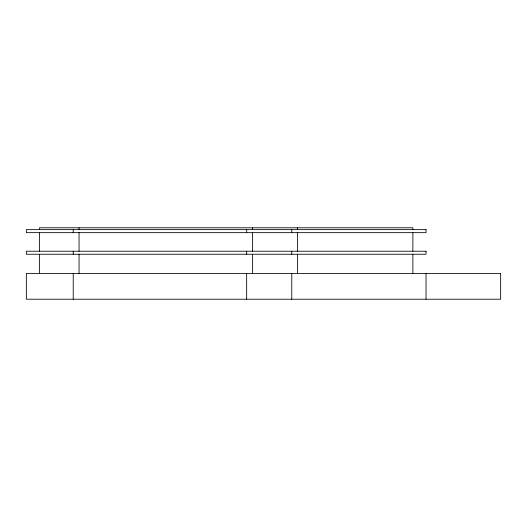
<?xml version="1.0" encoding="UTF-8"?>
<svg xmlns="http://www.w3.org/2000/svg" width="527" height="527" viewBox="0 0 527 527"><rect width="100%" height="100%" fill="white"/><g stroke="black" fill="none" stroke-linecap="round" stroke-linejoin="round"><path stroke-width="0.79" d="M426.033 273.394L426.033 299.211M412.878 229.634L412.878 227.789L39.505 227.789L39.505 229.634M412.878 232.651L412.878 251.221M412.878 254.245L412.878 273.394M297.584 227.789L297.584 229.634M297.584 232.651L297.584 251.221M297.584 254.245L297.584 273.394M291.767 229.634L291.767 232.651M291.767 251.221L291.767 254.245M291.767 273.394L291.767 299.211M252.479 227.789L252.479 229.634M252.479 232.651L252.479 251.221M252.479 254.245L252.479 273.394M246.662 229.634L246.662 232.651M246.662 251.221L246.662 254.245M246.662 273.394L246.662 299.211M79.05 227.789L79.05 229.634M79.05 232.651L79.05 251.221M79.05 254.245L79.05 273.394M73.227 229.634L73.227 232.651M73.227 251.221L73.227 254.245M73.227 273.394L73.227 299.211M39.505 232.651L39.505 251.221M39.505 254.245L39.505 273.394M426.033 229.634L26.35 229.634L26.35 232.651L426.033 232.651L426.033 229.634M426.033 251.221L26.35 251.221L26.35 254.245L426.033 254.245L426.033 251.221M500.65 273.394L26.35 273.394L26.35 299.211L500.65 299.211L500.65 273.394"/></g></svg>
